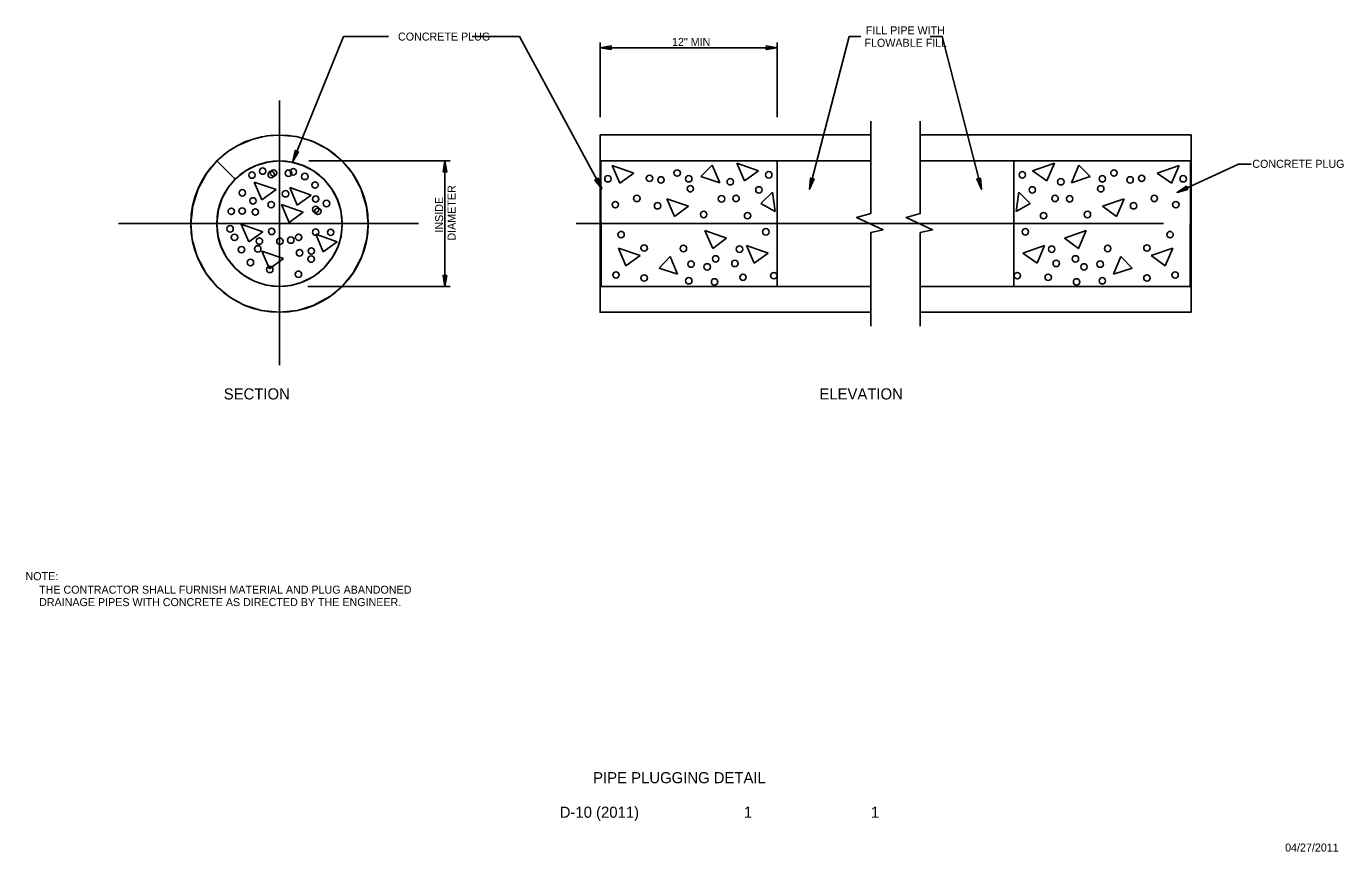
# Model space of a CAD drawing. Extents: x 1.7 to 54.7, y 0.2 to 26.5.
# Drawn here: x 1.71 to 16.52, y 0.23 to 9.51 of the extents above; entities that cross this region are included whole.
import ezdxf

# ---------------------------------------------------------------- set-up
doc = ezdxf.new("R2010")
doc.units = 0
for name, color, linetype in [('1013 STD_ Frame', 7, 'Continuous'), ('SD_P_Center Lines', 7, 'Continuous'), ('SD_P_Dimension Lines', 7, 'Continuous'), ('SD_P_Dimension Text', 7, 'Continuous'), ('SD_P_Frame', 7, 'Continuous'), ('SD_P_Hatching', 7, 'Continuous'), ('SD_P_Notes', 7, 'Continuous'), ('SD_P_Shading', 7, 'Continuous'), ('SD_P_Subtitles', 7, 'Continuous'), ('SD_X_Exist Object Lines', 7, 'Continuous')]:
    doc.layers.add(name, color=color, linetype=linetype)

msp = doc.modelspace()

# ---------------------------------------------------------------- linework, layer by layer
at = {"layer": '1013 STD_ Frame'}
for p, q in [((8.16, 8.291), (8.16, 8)), ((8.16, 8.291), (11.204, 8.291)), ((14.805, 8.291), (11.761, 8.291)), ((14.805, 8.291), (14.805, 8)), ((8.16, 8), (8.16, 6.587)), ((8.167, 8), (11.204, 8)), ((10.153, 8), (10.153, 6.587)), ((14.798, 8), (11.761, 8)), ((12.812, 8), (12.812, 6.587)), ((14.805, 8), (14.805, 6.587)), ((8.16, 6.587), (8.16, 6.296)), ((8.172, 6.587), (11.204, 6.587)), ((14.794, 6.587), (11.761, 6.587)), ((14.805, 6.587), (14.805, 6.296)), ((8.16, 6.296), (11.204, 6.296)), ((14.805, 6.296), (11.761, 6.296))]:
    msp.add_line(p, q, dxfattribs=at)
for radius in [0.997, 0.706]:
    msp.add_circle((4.555, 7.293), radius, dxfattribs=at)
at = {"layer": 'SD_P_Center Lines'}
for p, q in [((4.556, 5.702), (4.556, 8.678)), ((6.119, 7.294), (2.745, 7.294)), ((14.495, 7.294), (7.891, 7.294))]:
    msp.add_line(p, q, dxfattribs=at)
at = {"layer": 'SD_P_Dimension Lines'}
for p, q in [((8.16, 9.331), (8.16, 8.492)), ((8.16, 9.271), (10.153, 9.271)), ((10.153, 9.331), (10.153, 8.492)), ((4.886, 8), (6.476, 8)), ((6.416, 8), (6.416, 6.587)), ((15.337, 7.963), (14.648, 7.645)), ((15.482, 7.963), (15.337, 7.963)), ((4.875, 6.587), (6.476, 6.587))]:
    msp.add_line(p, q, dxfattribs=at)
for points in [[(8.285, 9.25), (8.16, 9.271), (8.285, 9.292)], [(10.028, 9.292), (10.153, 9.271), (10.028, 9.25)], [(4.77, 8.102), (4.704, 7.994), (4.732, 8.117)], [(6.395, 7.875), (6.416, 8), (6.437, 7.875)], [(8.137, 7.803), (8.178, 7.683), (8.101, 7.783)], [(10.567, 7.796), (10.515, 7.68), (10.527, 7.806)], [(12.439, 7.806), (12.45, 7.68), (12.398, 7.796)], [(14.77, 7.678), (14.648, 7.645), (14.753, 7.716)], [(6.437, 6.712), (6.416, 6.587), (6.395, 6.712)]]:
    msp.add_lwpolyline(points, close=True, dxfattribs=at)
at = {"layer": 'SD_P_Hatching'}
for p, q in [((8.381, 7.748), (8.295, 7.947)), ((8.295, 7.947), (8.54, 7.862)), ((8.54, 7.862), (8.381, 7.748)), ((9.294, 7.823), (9.422, 7.952)), ((9.422, 7.952), (9.505, 7.754)), ((9.783, 7.773), (9.696, 7.972)), ((9.696, 7.972), (9.942, 7.887)), ((9.942, 7.887), (9.783, 7.773)), ((13.269, 7.972), (13.023, 7.887)), ((13.023, 7.887), (13.182, 7.773)), ((13.182, 7.773), (13.269, 7.972)), ((13.543, 7.952), (13.46, 7.754)), ((13.671, 7.823), (13.543, 7.952)), ((14.671, 7.947), (14.425, 7.862)), ((14.425, 7.862), (14.584, 7.748)), ((14.584, 7.748), (14.671, 7.947)), ((4.358, 7.562), (4.272, 7.761)), ((4.272, 7.761), (4.516, 7.676)), ((9.505, 7.754), (9.294, 7.823)), ((13.46, 7.754), (13.671, 7.823)), ((4.516, 7.676), (4.358, 7.562)), ((4.755, 7.502), (4.67, 7.701)), ((4.67, 7.701), (4.913, 7.615)), ((4.913, 7.615), (4.755, 7.502)), ((8.997, 7.372), (8.911, 7.573)), ((8.911, 7.573), (9.155, 7.489)), ((9.969, 7.52), (10.098, 7.648)), ((10.098, 7.648), (10.129, 7.429)), ((12.867, 7.648), (12.837, 7.429)), ((12.996, 7.52), (12.867, 7.648)), ((14.054, 7.573), (13.81, 7.489)), ((13.968, 7.372), (14.054, 7.573)), ((4.662, 7.308), (4.576, 7.51)), ((4.576, 7.51), (4.82, 7.422)), ((4.82, 7.422), (4.662, 7.308)), ((9.155, 7.489), (8.997, 7.372)), ((10.129, 7.429), (9.969, 7.52)), ((12.837, 7.429), (12.996, 7.52)), ((13.81, 7.489), (13.968, 7.372)), ((4.209, 7.088), (4.124, 7.288)), ((4.124, 7.288), (4.368, 7.201)), ((4.368, 7.201), (4.209, 7.088)), ((5.047, 6.976), (4.963, 7.175)), ((4.963, 7.175), (5.205, 7.09)), ((9.426, 7.015), (9.339, 7.215)), ((9.339, 7.215), (9.583, 7.13)), ((9.583, 7.13), (9.426, 7.015)), ((13.626, 7.215), (13.382, 7.13)), ((13.382, 7.13), (13.54, 7.015)), ((13.54, 7.015), (13.626, 7.215)), ((4.441, 6.786), (4.355, 6.985)), ((4.355, 6.985), (4.599, 6.901)), ((5.205, 7.09), (5.047, 6.976)), ((8.451, 6.819), (8.366, 7.019)), ((8.366, 7.019), (8.609, 6.934)), ((9.892, 6.848), (9.808, 7.047)), ((9.808, 7.047), (10.05, 6.961)), ((13.158, 7.047), (12.915, 6.961)), ((13.073, 6.848), (13.158, 7.047)), ((14.599, 7.019), (14.357, 6.934)), ((14.514, 6.819), (14.599, 7.019)), ((4.599, 6.901), (4.441, 6.786)), ((8.609, 6.934), (8.451, 6.819)), ((8.823, 6.791), (8.949, 6.922)), ((8.949, 6.922), (9.032, 6.725)), ((10.05, 6.961), (9.892, 6.848)), ((12.915, 6.961), (13.073, 6.848)), ((14.016, 6.922), (13.933, 6.725)), ((14.142, 6.791), (14.016, 6.922)), ((14.357, 6.934), (14.514, 6.819)), ((9.032, 6.725), (8.823, 6.791)), ((13.933, 6.725), (14.142, 6.791))]:
    msp.add_line(p, q, dxfattribs=at)
for centre in [(4.246, 7.839), (4.366, 7.884), (4.462, 7.845), (4.488, 7.863), (4.656, 7.86), (4.711, 7.876), (4.84, 7.824), (9.027, 7.863), (10.057, 7.842), (12.908, 7.842), (13.938, 7.863), (4.955, 7.728), (8.248, 7.798), (8.716, 7.803), (8.845, 7.785), (9.157, 7.798), (9.175, 7.686), (9.624, 7.764), (9.946, 7.673), (13.02, 7.673), (13.341, 7.764), (13.79, 7.686), (13.808, 7.798), (14.12, 7.785), (14.25, 7.803), (14.717, 7.798), (4.137, 7.64), (4.257, 7.549), (4.623, 7.629), (4.962, 7.57), (5.084, 7.52), (8.573, 7.577), (9.525, 7.572), (9.689, 7.577), (13.276, 7.577), (13.44, 7.572), (14.392, 7.577), (4.013, 7.432), (4.135, 7.435), (4.283, 7.424), (4.462, 7.507), (4.962, 7.453), (4.986, 7.432), (8.331, 7.507), (8.806, 7.494), (9.325, 7.396), (9.818, 7.383), (13.147, 7.383), (13.64, 7.396), (14.159, 7.494), (14.634, 7.507), (4, 7.235), (4.049, 7.139), (4.329, 7.097), (4.467, 7.206), (4.56, 7.095), (4.682, 7.108), (4.77, 7.139), (4.962, 7.198), (5.131, 7.196), (8.396, 7.17), (10.024, 7.201), (12.942, 7.201), (14.569, 7.17), (4.127, 7.001), (4.311, 7.009), (4.781, 6.965), (4.913, 6.986), (8.656, 7.019), (9.097, 7.014), (9.728, 7.006), (13.238, 7.006), (13.868, 7.014), (14.309, 7.019), (4.228, 6.856), (4.446, 6.778), (4.911, 6.895), (9.183, 6.838), (9.364, 6.807), (9.46, 6.897), (9.676, 6.846), (13.289, 6.846), (13.505, 6.897), (13.601, 6.807), (13.783, 6.838), (4.768, 6.724), (8.339, 6.716), (8.656, 6.682), (9.157, 6.651), (9.447, 6.638), (9.767, 6.69), (10.114, 6.708), (12.851, 6.708), (13.199, 6.69), (13.518, 6.638), (13.808, 6.651), (14.309, 6.682), (14.626, 6.716)]:
    msp.add_circle(centre, 0.036, dxfattribs=at)
at = {"layer": 'SD_P_Notes'}
for p, q in [((5.275, 9.397), (4.704, 7.994)), ((5.275, 9.397), (5.779, 9.397)), ((6.721, 9.397), (7.255, 9.397)), ((7.255, 9.397), (8.178, 7.683)), ((10.961, 9.397), (10.515, 7.68)), ((10.961, 9.397), (11.092, 9.397)), ((12.005, 9.397), (11.873, 9.397)), ((12.005, 9.397), (12.45, 7.68))]:
    msp.add_line(p, q, dxfattribs=at)
at = {"layer": 'SD_P_Shading'}
for points in [[(4.555, 7.999), (4.423, 7.986), (4.293, 7.948), (4.173, 7.887), (4.056, 7.792), (3.851, 7.998), (3.737, 7.861), (3.639, 7.684), (3.579, 7.495), (3.559, 7.293), (3.575, 7.115), (3.631, 6.922), (3.73, 6.734), (3.851, 6.588), (3.997, 6.468), (4.152, 6.382), (4.35, 6.318), (4.555, 6.297), (4.757, 6.317), (4.932, 6.371), (5.13, 6.479), (5.26, 6.588), (5.385, 6.741), (5.48, 6.923), (5.537, 7.121), (5.552, 7.293), (5.534, 7.484), (5.471, 7.687), (5.371, 7.865), (5.26, 7.998), (5.091, 8.133), (4.914, 8.223), (4.742, 8.272), (4.555, 8.29), (4.414, 8.28), (4.246, 8.24), (4.086, 8.172), (3.975, 8.103), (3.851, 7.998), (4.056, 7.792), (3.979, 7.7), (3.911, 7.58), (3.868, 7.454), (3.849, 7.293), (3.865, 7.145), (3.902, 7.025), (3.964, 6.908), (4.056, 6.794), (4.148, 6.716), (4.271, 6.647), (4.407, 6.603), (4.555, 6.587), (4.682, 6.599), (4.797, 6.63), (4.945, 6.704), (5.054, 6.794), (5.152, 6.915), (5.21, 7.029), (5.247, 7.15), (5.261, 7.293), (5.245, 7.446), (5.205, 7.57), (5.145, 7.681), (5.054, 7.792), (4.939, 7.886), (4.819, 7.948), (4.691, 7.986)], [(8.16, 8.291), (11.204, 8.291), (11.204, 8), (8.167, 8), (8.172, 6.587), (11.204, 6.587), (11.204, 6.296), (8.16, 6.296)], [(14.805, 8.291), (11.761, 8.291), (11.761, 8), (14.798, 8), (14.794, 6.587), (11.761, 6.587), (11.761, 6.296), (14.805, 6.296)], [(4.555, 7.999), (4.423, 7.986), (4.293, 7.948), (4.173, 7.887), (4.056, 7.792), (3.979, 7.7), (3.911, 7.58), (3.868, 7.454), (3.849, 7.293), (3.865, 7.145), (3.902, 7.025), (3.964, 6.908), (4.056, 6.794), (4.148, 6.716), (4.271, 6.647), (4.407, 6.603), (4.555, 6.587), (4.682, 6.599), (4.797, 6.63), (4.945, 6.704), (5.054, 6.794), (5.152, 6.915), (5.21, 7.029), (5.247, 7.15), (5.261, 7.293), (5.245, 7.446), (5.205, 7.57), (5.145, 7.681), (5.054, 7.792), (4.939, 7.886), (4.825, 7.947), (4.691, 7.986)], [(10.153, 8), (8.167, 8), (8.172, 6.587), (10.153, 6.587)], [(10.153, 8), (10.153, 6.587), (11.204, 6.587), (11.204, 7.193), (11.342, 7.225), (11.044, 7.364), (11.204, 7.406), (11.204, 8)], [(11.761, 8), (11.761, 7.406), (11.601, 7.364), (11.899, 7.225), (11.761, 7.193), (11.761, 6.587), (12.812, 6.587), (12.812, 8)], [(12.812, 8), (14.798, 8), (14.794, 6.587), (12.812, 6.587)]]:
    msp.add_lwpolyline(points, close=True, dxfattribs=at)
at = {"layer": 'SD_X_Exist Object Lines'}
for p, q in [((11.204, 7.406), (11.204, 8.446)), ((11.761, 7.406), (11.761, 8.446)), ((11.204, 7.406), (11.044, 7.364)), ((11.044, 7.364), (11.342, 7.225)), ((11.761, 7.406), (11.601, 7.364)), ((11.601, 7.364), (11.899, 7.225)), ((11.342, 7.225), (11.204, 7.193)), ((11.204, 6.142), (11.204, 7.193)), ((11.899, 7.225), (11.761, 7.193)), ((11.761, 6.142), (11.761, 7.193))]:
    msp.add_line(p, q, dxfattribs=at)

# ---------------------------------------------------------------- texts
at = {"layer": 'SD_P_Dimension Text'}
msp.add_text('12" MIN', height=0.09, dxfattribs=at).set_placement((8.969, 9.292))
for s, p in [('DIAMETER', (6.535, 7.103)), ('INSIDE', (6.395, 7.193))]:
    msp.add_text(s, height=0.09, rotation=90, dxfattribs=at).set_placement(p)
at = {"layer": 'SD_P_Frame'}
for s, height, p in [('PIPE PLUGGING DETAIL', 0.125, (8.082, 1)), ('D-10 (2011)', 0.125, (7.706, 0.612)), ('1', 0.125, (9.777, 0.612)), ('1', 0.125, (11.206, 0.612)), ('04/27/2011', 0.09, (15.863, 0.232))]:
    msp.add_text(s, height=height, dxfattribs=at).set_placement(p)
at = {"layer": 'SD_P_Notes'}
for s, p in [('FILL PIPE WITH', (11.148, 9.422)), ('CONCRETE PLUG', (5.888, 9.352)), ('FLOWABLE FILL', (11.133, 9.282)), ('CONCRETE PLUG', (15.494, 7.921)), ('NOTE:', (1.699, 3.284)), ('THE CONTRACTOR SHALL FURNISH MATERIAL AND PLUG ABANDONED', (1.852, 3.132)), ('DRAINAGE PIPES WITH CONCRETE AS DIRECTED BY THE ENGINEER.', (1.852, 2.992))]:
    msp.add_text(s, height=0.09, dxfattribs=at).set_placement(p)
at = {"layer": 'SD_P_Subtitles'}
for s, p in [('SECTION', (3.928, 5.316)), ('ELEVATION', (10.626, 5.316))]:
    msp.add_text(s, height=0.125, dxfattribs=at).set_placement(p)

doc.saveas('drawing.dxf')
